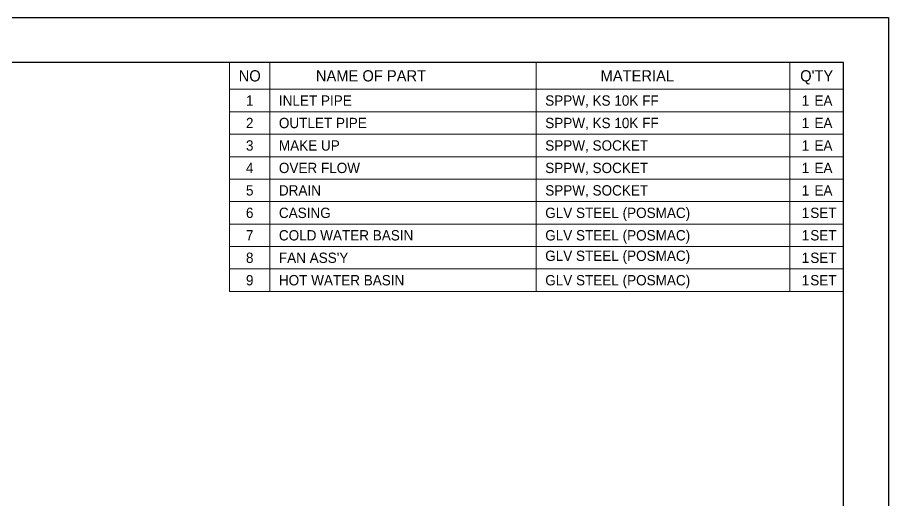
# Model space of a CAD drawing. Header units: millimetres. Extents: x 19537 to 50503, y 7619 to 29516.
# Drawn here: x 36209 to 50503, y 21588 to 29516 of the extents above; entities that cross this region are included whole.
import ezdxf
from ezdxf.enums import TextEntityAlignment as Align

# ---------------------------------------------------------------- set-up
doc = ezdxf.new("R2010")
doc.units = ezdxf.units.MM
for name, color, linetype in [('냉각탑_box', 1, 'Continuous'), ('냉각탑_form', 1, 'Continuous'), ('냉각탑_text', 3, 'Continuous')]:
    doc.layers.add(name, color=color, linetype=linetype)
doc.styles.add('돋움', font='Dotum.ttf')

msp = doc.modelspace()

# ---------------------------------------------------------------- linework, layer by layer
at = {"layer": 'Defpoints'}
msp.add_lwpolyline([(19537.2, 29515.9), (50503, 29515.9), (50503, 7618.7), (19537.2, 7618.7)], close=True, dxfattribs=at)
at = {"layer": '냉각탑_box', "lineweight": 20}
for p, q in [((39688.5, 25019.4), (39688.5, 28778.6)), ((39688.5, 28778.6), (49765.7, 28778.6)), ((40351.9, 28778.6), (40351.9, 25019.4)), ((44721.9, 28778.6), (44721.9, 25019.4)), ((48881.2, 28778.6), (48881.2, 25019.4)), ((49765.7, 28778.6), (49765.7, 25019.4)), ((39688.5, 28336.4), (49765.7, 28336.4)), ((39688.5, 27967.8), (49765.7, 27967.8)), ((39688.5, 27599.3), (49765.7, 27599.3)), ((39688.5, 27230.7), (49765.7, 27230.7)), ((39688.5, 26862.2), (49765.7, 26862.2)), ((39688.5, 26493.6), (49765.7, 26493.6)), ((39688.5, 26125.1), (49765.7, 26125.1)), ((39688.5, 25756.5), (49765.7, 25756.5)), ((39688.5, 25388), (49765.7, 25388)), ((49765.7, 25019.4), (39688.5, 25019.4))]:
    msp.add_line(p, q, dxfattribs=at)
at = {"layer": '냉각탑_form'}
msp.add_lwpolyline([(20274.5, 28778.6), (20274.5, 8356), (49765.7, 8356), (49765.7, 28778.6)], close=True, dxfattribs=at)

# ---------------------------------------------------------------- texts
at = {"layer": '냉각탑_text', "lineweight": 20, "style": '돋움'}
for s, height, p in [('NO', 184.27, (40020.2, 28557.5)), ('NAME OF PART', 184.275, (42010.4, 28557.5)), ('MATERIAL', 184.27, (46380.3, 28557.5)), ("Q'TY", 184.27, (49323.5, 28557.5)), ('1', 169.5, (40020.2, 28152.1)), ('1', 169.5, (49139.2, 28152.1)), ('EA', 169.53, (49434, 28152.1)), ('2', 169.5, (40020.2, 27783.6)), ('1', 169.5, (49139.2, 27783.6)), ('EA', 169.53, (49434, 27783.6)), ('3', 169.5, (40020.2, 27415)), ('1', 169.5, (49139.2, 27415)), ('EA', 169.53, (49434, 27415)), ('4', 169.5, (40020.2, 27046.5)), ('1', 169.5, (49139.2, 27046.5)), ('EA', 169.53, (49434, 27046.5)), ('5', 169.5, (40020.2, 26677.9)), ('1', 169.5, (49139.2, 26677.9)), ('EA', 169.53, (49434, 26677.9)), ('6', 169.5, (40020.2, 26309.4)), ('1', 169.5, (49139.2, 26309.4)), ('SET', 169.53, (49434, 26309.4)), ('7', 169.5, (40020.2, 25940.8)), ('1', 169.5, (49139.2, 25940.8)), ('SET', 169.53, (49434, 25940.8)), ('8', 169.5, (40020.2, 25572.3)), ('1', 169.5, (49139.2, 25572.3)), ('SET', 169.53, (49434, 25572.3)), ('9', 169.5, (40020.2, 25203.7)), ('1', 169.5, (49139.2, 25203.7)), ('SET', 169.53, (49434, 25203.7))]:
    msp.add_text(s, height=height, dxfattribs=at).set_placement(p, align=Align.MIDDLE_CENTER)
for s, height, p in [('INLET PIPE', 169.53, (40499.3, 28152.1)), ('SPPW, KS 10K FF', 169.533, (44869.3, 28152.1)), ('OUTLET PIPE', 169.533, (40499.3, 27783.6)), ('SPPW, KS 10K FF', 169.533, (44869.3, 27783.6)), ('MAKE UP', 169.53, (40499.3, 27415)), ('SPPW, SOCKET', 169.533, (44869.3, 27415)), ('OVER FLOW', 169.53, (40499.3, 27046.5)), ('SPPW, SOCKET', 169.533, (44869.3, 27046.5)), ('DRAIN', 169.53, (40499.3, 26677.9)), ('SPPW, SOCKET', 169.533, (44869.3, 26677.9)), ('CASING', 169.53, (40499.3, 26309.4)), ('GLV STEEL (POSMAC)', 169.533, (44869.3, 26309.4)), ('COLD WATER BASIN', 169.533, (40499.3, 25940.8)), ('GLV STEEL (POSMAC)', 169.533, (44869.3, 25940.8)), ("FAN ASS'Y", 169.53, (40499.3, 25572.3)), ('GLV STEEL (POSMAC)', 169.533, (44869.3, 25604.7)), ('HOT WATER BASIN', 169.533, (40499.3, 25203.7)), ('GLV STEEL (POSMAC)', 169.533, (44869.3, 25203.7))]:
    msp.add_text(s, height=height, dxfattribs=at).set_placement(p, align=Align.MIDDLE_LEFT)

doc.saveas('drawing.dxf')
